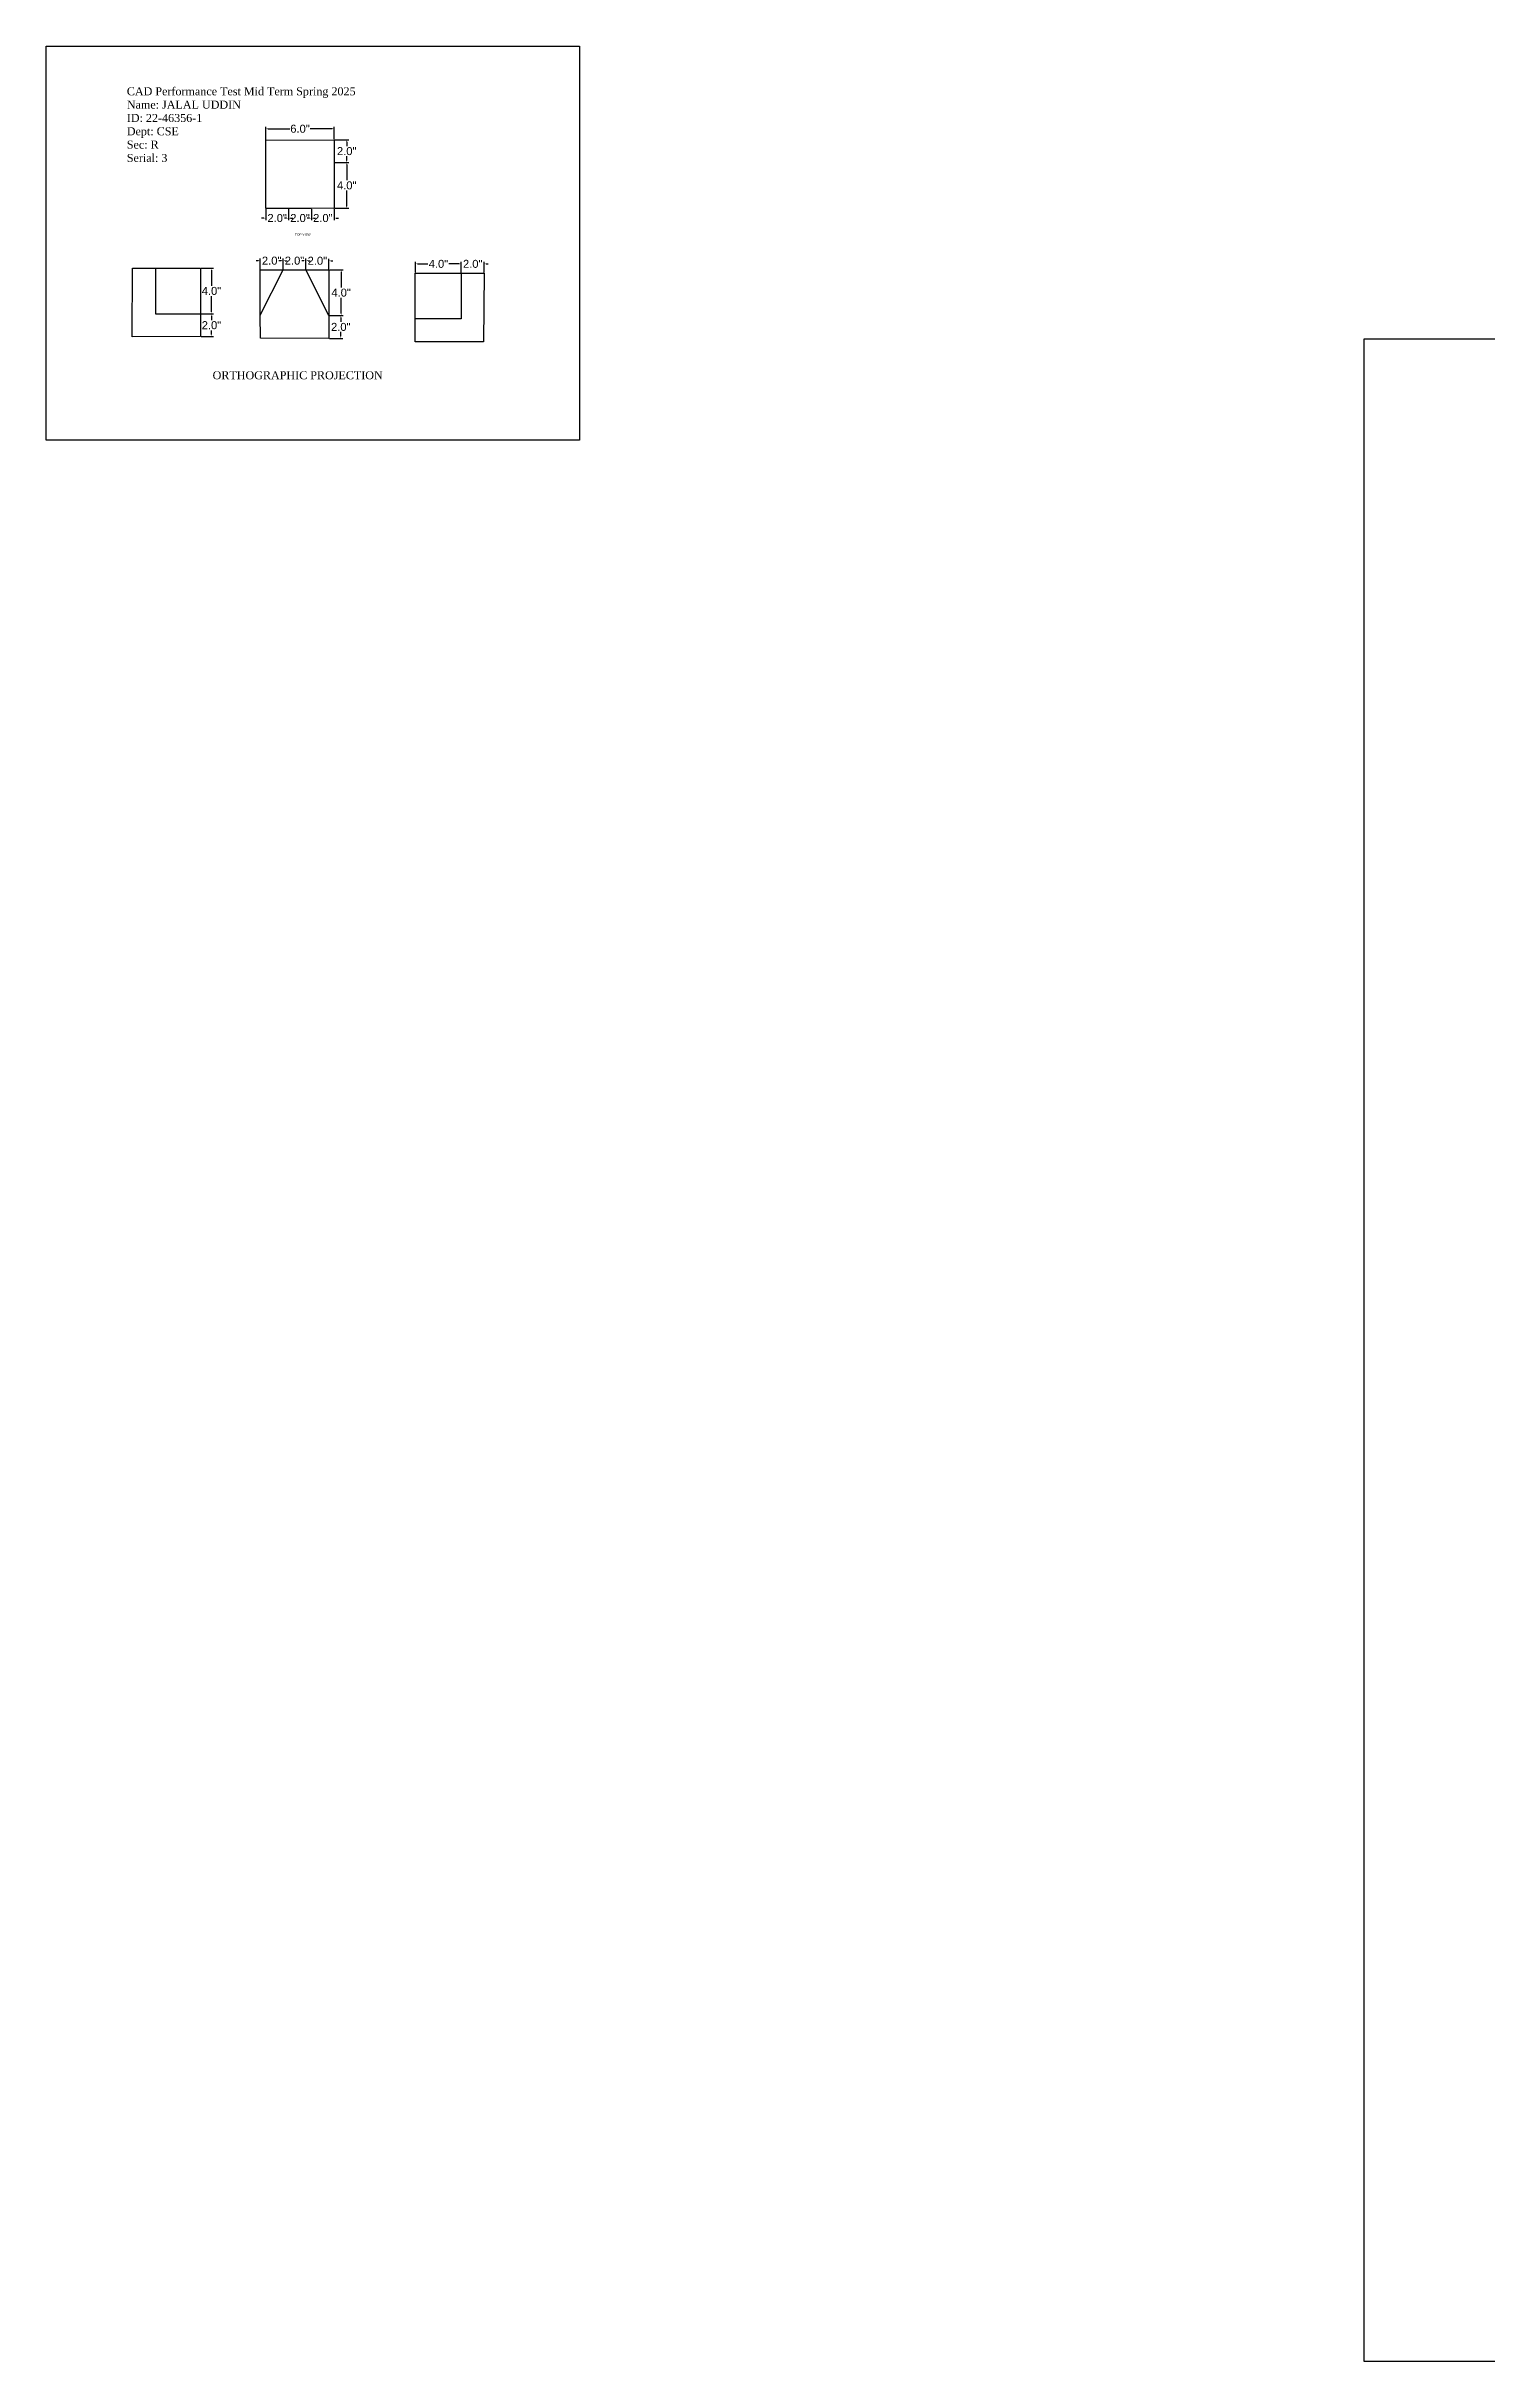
# Model space of a CAD drawing. Header units: inches. Extents: x -45 to 308, y -76 to 126.
# Drawn here: x -44.8 to 81.3, y -76.4 to 126.3 of the extents above; entities that cross this region are included whole.
import ezdxf

# ---------------------------------------------------------------- set-up
doc = ezdxf.new("R2010")
doc.units = ezdxf.units.IN
doc.header["$MEASUREMENT"] = 0
doc.styles.get("Standard").update_dxf_attribs({"font": 'Arial.ttf'})
doc.dimstyles.get("Standard").update_dxf_attribs({"dimtxt": 0.7, "dimasz": 0.18, "dimexe": 0.18, "dimexo": 0.0625, "dimgap": 0.09, "dimtad": 0, "dimtih": 1, "dimtoh": 1, "dimdec": 1, "dimzin": 0, "dimdsep": 46, "dimlunit": 3, "dimtxsty": 'Standard', "dimcen": 0.09, "dimclrt": 5, "dimadec": 0, "dimazin": 0, "dimtfac": 1, "dimtdec": 1, "dimtofl": 0, "dimtmove": 0, "dimatfit": 3, "dimfxl": 1, "dimtolj": 1, "dimtzin": 0, "dimarcsym": 0})

# ---------------------------------------------------------------- blocks, each defined once
blk = doc.blocks.new('*D2')
at = {"color": 0, "lineweight": -2, "transparency": 16777216}
for p, q in [((-25.61, 118.18), (-25.61, 119.29)), ((-25.43, 119.11), (-23.51, 119.11)), ((-19.79, 119.11), (-21.71, 119.11)), ((-19.61, 118.21), (-19.61, 119.29))]:
    blk.add_line(p, q, dxfattribs=at)
at = {"color": 0, "transparency": 16777216}
for points in [[(-25.43, 119.14), (-25.43, 119.08), (-25.61, 119.11)], [(-19.79, 119.14), (-19.79, 119.08), (-19.61, 119.11)]]:
    blk.add_solid(points, dxfattribs=at)
at = {"layer": 'Defpoints', "color": 0, "transparency": 16777216}
for p in [(-25.61, 119.11), (-25.61, 118.12), (-19.61, 118.15)]:
    blk.add_point(p, dxfattribs=at)
at = {"color": 5, "transparency": 16777216, "insert": (-22.61, 119.11), "char_height": 0.7, "attachment_point": 5}
blk.add_mtext('\\A1;6.0"', dxfattribs=at)
blk = doc.blocks.new('*D3')
at = {"color": 0, "lineweight": -2, "transparency": 16777216}
for p, q in [((-19.55, 118.15), (-18.34, 118.15)), ((-18.52, 117.97), (-18.52, 117.6)), ((-19.55, 116.15), (-18.34, 116.15)), ((-18.52, 116.33), (-18.52, 116.7))]:
    blk.add_line(p, q, dxfattribs=at)
at = {"color": 0, "transparency": 16777216}
for points in [[(-18.55, 117.97), (-18.49, 117.97), (-18.52, 118.15)], [(-18.55, 116.33), (-18.49, 116.33), (-18.52, 116.15)]]:
    blk.add_solid(points, dxfattribs=at)
at = {"layer": 'Defpoints', "color": 0, "transparency": 16777216}
for p in [(-19.61, 118.15), (-18.52, 118.15), (-19.61, 116.15)]:
    blk.add_point(p, dxfattribs=at)
at = {"color": 5, "transparency": 16777216, "insert": (-18.52, 117.15), "char_height": 0.7, "attachment_point": 5}
blk.add_mtext('\\A1;2.0"', dxfattribs=at)
blk = doc.blocks.new('*D4')
at = {"color": 0, "lineweight": -2, "transparency": 16777216}
for p, q in [((-19.55, 116.15), (-18.34, 116.15)), ((-18.52, 115.97), (-18.52, 114.6)), ((-18.52, 112.33), (-18.52, 113.7)), ((-19.55, 112.15), (-18.34, 112.15))]:
    blk.add_line(p, q, dxfattribs=at)
at = {"color": 0, "transparency": 16777216}
for points in [[(-18.55, 115.97), (-18.49, 115.97), (-18.52, 116.15)], [(-18.55, 112.33), (-18.49, 112.33), (-18.52, 112.15)]]:
    blk.add_solid(points, dxfattribs=at)
at = {"layer": 'Defpoints', "color": 0, "transparency": 16777216}
for p in [(-19.61, 116.15), (-19.61, 112.15), (-18.52, 112.15)]:
    blk.add_point(p, dxfattribs=at)
at = {"color": 5, "transparency": 16777216, "insert": (-18.52, 114.15), "char_height": 0.7, "attachment_point": 5}
blk.add_mtext('\\A1;4.0"', dxfattribs=at)
blk = doc.blocks.new('*D5')
at = {"color": 0, "lineweight": -2, "transparency": 16777216}
for p, q in [((-21.61, 112.08), (-21.61, 111.11)), ((-19.61, 112.09), (-19.61, 111.11)), ((-21.79, 111.29), (-21.97, 111.29)), ((-19.43, 111.29), (-19.25, 111.29))]:
    blk.add_line(p, q, dxfattribs=at)
at = {"color": 0, "transparency": 16777216}
for points in [[(-21.79, 111.32), (-21.79, 111.26), (-21.61, 111.29)], [(-19.43, 111.32), (-19.43, 111.26), (-19.61, 111.29)]]:
    blk.add_solid(points, dxfattribs=at)
at = {"layer": 'Defpoints', "color": 0, "transparency": 16777216}
for p in [(-21.61, 112.14), (-19.61, 112.15), (-19.61, 111.29)]:
    blk.add_point(p, dxfattribs=at)
at = {"color": 5, "transparency": 16777216, "insert": (-20.61, 111.29), "char_height": 0.7, "attachment_point": 5}
blk.add_mtext('\\A1;2.0"', dxfattribs=at)
blk = doc.blocks.new('*D6')
at = {"color": 0, "lineweight": -2, "transparency": 16777216}
for p, q in [((-23.61, 112.08), (-23.61, 111.11)), ((-21.61, 112.08), (-21.61, 111.11)), ((-23.79, 111.29), (-23.97, 111.29)), ((-21.43, 111.29), (-21.25, 111.29))]:
    blk.add_line(p, q, dxfattribs=at)
at = {"color": 0, "transparency": 16777216}
for points in [[(-23.79, 111.32), (-23.79, 111.26), (-23.61, 111.29)], [(-21.43, 111.32), (-21.43, 111.26), (-21.61, 111.29)]]:
    blk.add_solid(points, dxfattribs=at)
at = {"layer": 'Defpoints', "color": 0, "transparency": 16777216}
for p in [(-23.61, 112.14), (-21.61, 112.14), (-23.61, 111.29)]:
    blk.add_point(p, dxfattribs=at)
at = {"color": 5, "transparency": 16777216, "insert": (-22.61, 111.29), "char_height": 0.7, "attachment_point": 5}
blk.add_mtext('\\A1;2.0"', dxfattribs=at)
blk = doc.blocks.new('*D7')
at = {"color": 0, "lineweight": -2, "transparency": 16777216}
for p, q in [((-25.61, 112.08), (-25.61, 111.11)), ((-23.61, 112.08), (-23.61, 111.11)), ((-25.79, 111.29), (-25.97, 111.29)), ((-23.43, 111.29), (-23.25, 111.29))]:
    blk.add_line(p, q, dxfattribs=at)
at = {"color": 0, "transparency": 16777216}
for points in [[(-25.79, 111.32), (-25.79, 111.26), (-25.61, 111.29)], [(-23.43, 111.32), (-23.43, 111.26), (-23.61, 111.29)]]:
    blk.add_solid(points, dxfattribs=at)
at = {"layer": 'Defpoints', "color": 0, "transparency": 16777216}
for p in [(-25.61, 112.14), (-23.61, 112.14), (-25.61, 111.29)]:
    blk.add_point(p, dxfattribs=at)
at = {"color": 5, "transparency": 16777216, "insert": (-24.61, 111.29), "char_height": 0.7, "attachment_point": 5}
blk.add_mtext('\\A1;2.0"', dxfattribs=at)
blk = doc.blocks.new('*D8')
at = {"color": 0, "lineweight": -2, "transparency": 16777216}
for p, q in [((-26.27, 107.56), (-26.45, 107.56)), ((-26.09, 106.83), (-26.09, 107.74)), ((-24.09, 106.83), (-24.09, 107.74)), ((-23.91, 107.56), (-23.73, 107.56))]:
    blk.add_line(p, q, dxfattribs=at)
at = {"color": 0, "transparency": 16777216}
for points in [[(-26.27, 107.59), (-26.27, 107.53), (-26.09, 107.56)], [(-23.91, 107.59), (-23.91, 107.53), (-24.09, 107.56)]]:
    blk.add_solid(points, dxfattribs=at)
at = {"layer": 'Defpoints', "color": 0, "transparency": 16777216}
for p in [(-26.09, 107.56), (-26.09, 106.76), (-24.09, 106.76)]:
    blk.add_point(p, dxfattribs=at)
at = {"color": 5, "transparency": 16777216, "insert": (-25.09, 107.56), "char_height": 0.7, "attachment_point": 5}
blk.add_mtext('\\A1;2.0"', dxfattribs=at)
blk = doc.blocks.new('*D9')
at = {"color": 0, "lineweight": -2, "transparency": 16777216}
for p, q in [((-24.27, 107.56), (-24.45, 107.56)), ((-24.09, 106.83), (-24.09, 107.74)), ((-22.09, 106.83), (-22.09, 107.74)), ((-21.91, 107.56), (-21.73, 107.56))]:
    blk.add_line(p, q, dxfattribs=at)
at = {"color": 0, "transparency": 16777216}
for points in [[(-24.27, 107.59), (-24.27, 107.53), (-24.09, 107.56)], [(-21.91, 107.59), (-21.91, 107.53), (-22.09, 107.56)]]:
    blk.add_solid(points, dxfattribs=at)
at = {"layer": 'Defpoints', "color": 0, "transparency": 16777216}
for p in [(-22.09, 107.56), (-24.09, 106.76), (-22.09, 106.76)]:
    blk.add_point(p, dxfattribs=at)
at = {"color": 5, "transparency": 16777216, "insert": (-23.09, 107.56), "char_height": 0.7, "attachment_point": 5}
blk.add_mtext('\\A1;2.0"', dxfattribs=at)
blk = doc.blocks.new('*D10')
at = {"color": 0, "lineweight": -2, "transparency": 16777216}
for p, q in [((-22.27, 107.55), (-22.45, 107.55)), ((-22.09, 106.83), (-22.09, 107.73)), ((-20.09, 106.83), (-20.09, 107.73)), ((-19.91, 107.55), (-19.73, 107.55))]:
    blk.add_line(p, q, dxfattribs=at)
at = {"color": 0, "transparency": 16777216}
for points in [[(-22.27, 107.58), (-22.27, 107.52), (-22.09, 107.55)], [(-19.91, 107.58), (-19.91, 107.52), (-20.09, 107.55)]]:
    blk.add_solid(points, dxfattribs=at)
at = {"layer": 'Defpoints', "color": 0, "transparency": 16777216}
for p in [(-20.09, 107.55), (-22.09, 106.76), (-20.09, 106.76)]:
    blk.add_point(p, dxfattribs=at)
at = {"color": 5, "transparency": 16777216, "insert": (-21.09, 107.55), "char_height": 0.7, "attachment_point": 5}
blk.add_mtext('\\A1;2.0"', dxfattribs=at)
blk = doc.blocks.new('*D11')
at = {"color": 0, "lineweight": -2, "transparency": 16777216}
for p, q in [((-20.03, 106.76), (-18.83, 106.76)), ((-19.01, 106.58), (-19.01, 105.21)), ((-19.01, 102.94), (-19.01, 104.32)), ((-20.02, 102.76), (-18.83, 102.76))]:
    blk.add_line(p, q, dxfattribs=at)
at = {"color": 0, "transparency": 16777216}
for points in [[(-19.04, 106.58), (-18.98, 106.58), (-19.01, 106.76)], [(-19.04, 102.94), (-18.98, 102.94), (-19.01, 102.76)]]:
    blk.add_solid(points, dxfattribs=at)
at = {"layer": 'Defpoints', "color": 0, "transparency": 16777216}
for p in [(-20.09, 106.76), (-19.01, 106.76), (-20.09, 102.76)]:
    blk.add_point(p, dxfattribs=at)
at = {"color": 5, "transparency": 16777216, "insert": (-19.01, 104.76), "char_height": 0.7, "attachment_point": 5}
blk.add_mtext('\\A1;4.0"', dxfattribs=at)
blk = doc.blocks.new('*D12')
at = {"color": 0, "lineweight": -2, "transparency": 16777216}
for p, q in [((-20.02, 102.76), (-18.86, 102.76)), ((-19.04, 102.58), (-19.04, 102.21)), ((-20.02, 100.76), (-18.86, 100.76)), ((-19.04, 100.94), (-19.04, 101.32))]:
    blk.add_line(p, q, dxfattribs=at)
at = {"color": 0, "transparency": 16777216}
for points in [[(-19.07, 102.58), (-19.01, 102.58), (-19.04, 102.76)], [(-19.07, 100.94), (-19.01, 100.94), (-19.04, 100.76)]]:
    blk.add_solid(points, dxfattribs=at)
at = {"layer": 'Defpoints', "color": 0, "transparency": 16777216}
for p in [(-20.09, 102.76), (-19.04, 102.76), (-20.09, 100.76)]:
    blk.add_point(p, dxfattribs=at)
at = {"color": 5, "transparency": 16777216, "insert": (-19.04, 101.76), "char_height": 0.7, "attachment_point": 5}
blk.add_mtext('\\A1;2.0"', dxfattribs=at)
blk = doc.blocks.new('*D13')
at = {"color": 0, "lineweight": -2, "transparency": 16777216}
for p, q in [((-31.25, 106.91), (-30.18, 106.91)), ((-30.36, 106.73), (-30.36, 105.35)), ((-30.36, 103.09), (-30.36, 104.46)), ((-31.25, 102.91), (-30.18, 102.91))]:
    blk.add_line(p, q, dxfattribs=at)
at = {"color": 0, "transparency": 16777216}
for points in [[(-30.39, 106.73), (-30.33, 106.73), (-30.36, 106.91)], [(-30.39, 103.09), (-30.33, 103.09), (-30.36, 102.91)]]:
    blk.add_solid(points, dxfattribs=at)
at = {"layer": 'Defpoints', "color": 0, "transparency": 16777216}
for p in [(-31.31, 106.91), (-31.31, 102.91), (-30.36, 102.91)]:
    blk.add_point(p, dxfattribs=at)
at = {"color": 5, "transparency": 16777216, "insert": (-30.36, 104.91), "char_height": 0.7, "attachment_point": 5}
blk.add_mtext('\\A1;4.0"', dxfattribs=at)
blk = doc.blocks.new('*D14')
at = {"color": 0, "lineweight": -2, "transparency": 16777216}
for p, q in [((-31.25, 102.91), (-30.18, 102.91)), ((-30.36, 102.73), (-30.36, 102.35)), ((-30.36, 101.09), (-30.36, 101.46)), ((-31.25, 100.91), (-30.18, 100.91))]:
    blk.add_line(p, q, dxfattribs=at)
at = {"color": 0, "transparency": 16777216}
for points in [[(-30.39, 102.73), (-30.33, 102.73), (-30.36, 102.91)], [(-30.39, 101.09), (-30.33, 101.09), (-30.36, 100.91)]]:
    blk.add_solid(points, dxfattribs=at)
at = {"layer": 'Defpoints', "color": 0, "transparency": 16777216}
for p in [(-31.31, 102.91), (-30.36, 102.91), (-31.31, 100.91)]:
    blk.add_point(p, dxfattribs=at)
at = {"color": 5, "transparency": 16777216, "insert": (-30.36, 101.91), "char_height": 0.7, "attachment_point": 5}
blk.add_mtext('\\A1;2.0"', dxfattribs=at)
blk = doc.blocks.new('*D15')
at = {"color": 0, "lineweight": -2, "transparency": 16777216}
for p, q in [((-12.49, 106.52), (-12.49, 107.46)), ((-8.49, 106.52), (-8.49, 107.46)), ((-12.31, 107.28), (-11.41, 107.28)), ((-8.67, 107.28), (-9.58, 107.28))]:
    blk.add_line(p, q, dxfattribs=at)
at = {"color": 0, "transparency": 16777216}
for points in [[(-12.31, 107.31), (-12.31, 107.25), (-12.49, 107.28)], [(-8.67, 107.31), (-8.67, 107.25), (-8.49, 107.28)]]:
    blk.add_solid(points, dxfattribs=at)
at = {"layer": 'Defpoints', "color": 0, "transparency": 16777216}
for p in [(-12.49, 106.46), (-8.49, 107.28), (-8.49, 106.46)]:
    blk.add_point(p, dxfattribs=at)
at = {"color": 5, "transparency": 16777216, "insert": (-10.49, 107.28), "char_height": 0.7, "attachment_point": 5}
blk.add_mtext('\\A1;4.0"', dxfattribs=at)
blk = doc.blocks.new('*D16')
at = {"color": 0, "lineweight": -2, "transparency": 16777216}
for p, q in [((-8.49, 106.52), (-8.49, 107.46)), ((-6.49, 106.52), (-6.49, 107.46)), ((-8.67, 107.28), (-8.85, 107.28)), ((-6.31, 107.28), (-6.13, 107.28))]:
    blk.add_line(p, q, dxfattribs=at)
at = {"color": 0, "transparency": 16777216}
for points in [[(-8.67, 107.31), (-8.67, 107.25), (-8.49, 107.28)], [(-6.31, 107.31), (-6.31, 107.25), (-6.49, 107.28)]]:
    blk.add_solid(points, dxfattribs=at)
at = {"layer": 'Defpoints', "color": 0, "transparency": 16777216}
for p in [(-8.49, 107.28), (-8.49, 106.46), (-6.49, 106.46)]:
    blk.add_point(p, dxfattribs=at)
at = {"color": 5, "transparency": 16777216, "insert": (-7.49, 107.28), "char_height": 0.7, "attachment_point": 5}
blk.add_mtext('\\A1;2.0"', dxfattribs=at)

msp = doc.modelspace()

# ---------------------------------------------------------------- linework, layer by layer
for p, q in [((-25.61, 118.12), (-19.61, 118.15)), ((-25.61, 116.14), (-25.61, 118.14)), ((-19.61, 118.15), (-19.61, 116.15)), ((-25.61, 112.14), (-25.61, 116.14)), ((-19.61, 116.15), (-19.61, 112.15)), ((-23.61, 112.14), (-25.61, 112.14)), ((-21.61, 112.14), (-23.61, 112.14)), ((-19.61, 112.15), (-21.61, 112.14)), ((-37.31, 100.9), (-37.26, 106.9)), ((-37.26, 106.9), (-35.26, 106.9)), ((-35.26, 106.9), (-31.31, 106.91)), ((-35.26, 106.9), (-35.26, 102.9)), ((-31.31, 106.91), (-31.31, 102.91)), ((-26.09, 102.79), (-26.09, 106.79)), ((-26.09, 106.76), (-24.09, 106.76)), ((-26.09, 102.79), (-24.09, 106.76)), ((-24.09, 106.76), (-22.09, 106.76)), ((-22.09, 106.76), (-20.09, 106.76)), ((-20.09, 102.76), (-22.09, 106.76)), ((-20.09, 106.76), (-20.09, 102.76)), ((-12.54, 102.46), (-12.54, 106.46)), ((-12.49, 106.46), (-8.49, 106.46)), ((-8.49, 106.46), (-6.49, 106.46)), ((-8.49, 106.46), (-8.49, 102.46)), ((-6.49, 106.46), (-6.54, 100.46)), ((-35.26, 102.9), (-31.26, 102.91)), ((-31.31, 102.91), (-31.31, 100.91)), ((-26.08, 100.79), (-26.09, 102.79)), ((-20.09, 102.76), (-20.09, 100.76)), ((-12.54, 100.46), (-12.54, 102.46)), ((-8.49, 102.46), (-12.49, 102.46)), ((-31.31, 100.91), (-37.31, 100.9)), ((-20.09, 100.76), (-26.08, 100.79)), ((-6.54, 100.46), (-12.54, 100.46))]:
    msp.add_line(p, q)
for points in [[(-44.82, 126.33), (1.87, 126.33), (1.87, 91.84), (-44.82, 91.84)], [(70.54, 100.71), (308.19, 100.71), (308.19, -76.37), (70.54, -76.37)]]:
    msp.add_lwpolyline(points, close=True)

# ---------------------------------------------------------------- texts
at = {"insert": (-37.77, 122.74), "char_height": 0.7, "attachment_point": 1}
msp.add_mtext_dynamic_manual_height_columns('{\\fTimes New Roman|b0|i0|c0|p0;CAD Performance Test Mid Term Spring 2025\\PName: \\C1;JALAL UDDIN\\P\\C256;ID: \\C1;22-46356-1\\C256;\\PDept: \\C1;CSE\\P\\C256;Sec: \\C1;R\\C256;\\PSerial: \\C1;3}', width=28.5486, gutter_width=1, heights=[0], dxfattribs=at)
at = {"attachment_point": 1}
for s, insert, char_height in [('TOP VIEW', (-23.05, 109.95), 0.2), ('{\\fTimes New Roman|b0|i0|c0|p0;ORTHOGRAPHIC PROJECTION}', (-30.26, 97.88), 0.7)]:
    msp.add_mtext(s, dxfattribs=dict(at, insert=insert, char_height=char_height))

# ---------------------------------------------------------------- dimensions: what is measured, and where the dimension line sits
for base, p1, p2, picture, middle in [((-25.61, 119.11), (-19.61, 118.15), (-25.61, 118.12), '*D2', (-22.61, 119.11)), ((-25.61, 111.29), (-23.61, 112.14), (-25.61, 112.14), '*D7', (-24.61, 111.29)), ((-23.61, 111.29), (-21.61, 112.14), (-23.61, 112.14), '*D6', (-22.61, 111.29)), ((-19.61, 111.29), (-21.61, 112.14), (-19.61, 112.15), '*D5', (-20.61, 111.29)), ((-26.09, 107.56), (-24.09, 106.76), (-26.09, 106.76), '*D8', (-25.09, 107.56)), ((-22.09, 107.56), (-24.09, 106.76), (-22.09, 106.76), '*D9', (-23.09, 107.56)), ((-20.09, 107.55), (-22.09, 106.76), (-20.09, 106.76), '*D10', (-21.09, 107.55)), ((-8.49, 107.28), (-12.49, 106.46), (-8.49, 106.46), '*D15', (-10.49, 107.28)), ((-8.49, 107.28), (-6.49, 106.46), (-8.49, 106.46), '*D16', (-7.49, 107.28))]:
    dim = msp.add_linear_dim(base=base, p1=p1, p2=p2, dimstyle='Standard')
    dim.commit()
    dim.dimension.update_dxf_attribs({"geometry": picture, "text_midpoint": middle})
for base, p1, p2, picture, middle in [((-18.52, 118.15), (-19.61, 116.15), (-19.61, 118.15), '*D3', (-18.52, 117.15)), ((-18.52, 112.15), (-19.61, 116.15), (-19.61, 112.15), '*D4', (-18.52, 114.15)), ((-30.36, 102.91), (-31.31, 106.91), (-31.31, 102.91), '*D13', (-30.36, 104.91)), ((-19.01, 106.76), (-20.09, 102.76), (-20.09, 106.76), '*D11', (-19.01, 104.76)), ((-30.36, 102.91), (-31.31, 100.91), (-31.31, 102.91), '*D14', (-30.36, 101.91)), ((-19.04, 102.76), (-20.09, 100.76), (-20.09, 102.76), '*D12', (-19.04, 101.76))]:
    dim = msp.add_linear_dim(base=base, p1=p1, p2=p2, angle=90, dimstyle='Standard')
    dim.commit()
    dim.dimension.update_dxf_attribs({"geometry": picture, "text_midpoint": middle})

doc.saveas('drawing.dxf')
